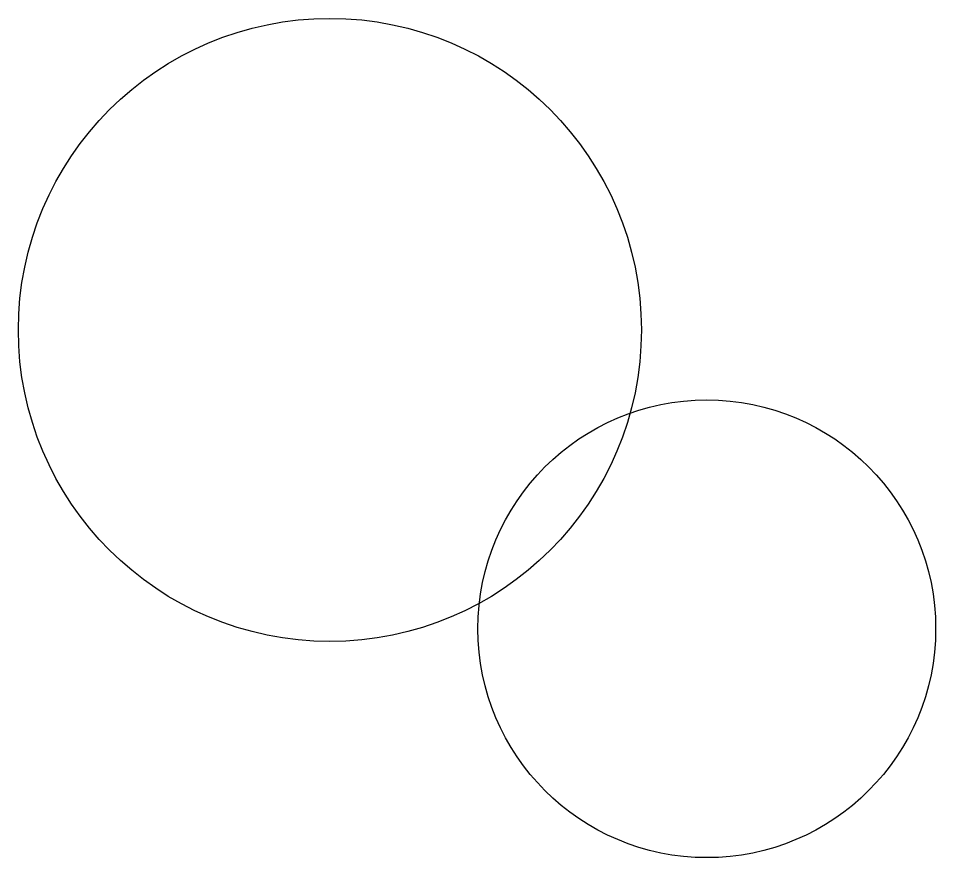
# Model space of a CAD drawing. Header units: millimetres. Extents: x 0 to 871, y 0 to 797.
import ezdxf

# ---------------------------------------------------------------- set-up
doc = ezdxf.new("R2010")
doc.units = ezdxf.units.MM

msp = doc.modelspace()

# ---------------------------------------------------------------- linework, layer by layer
for centre, radius in [((295.93, 501.27), 295.93), ((654, 217.4), 217.4)]:
    msp.add_circle(centre, radius)

doc.saveas('drawing.dxf')
